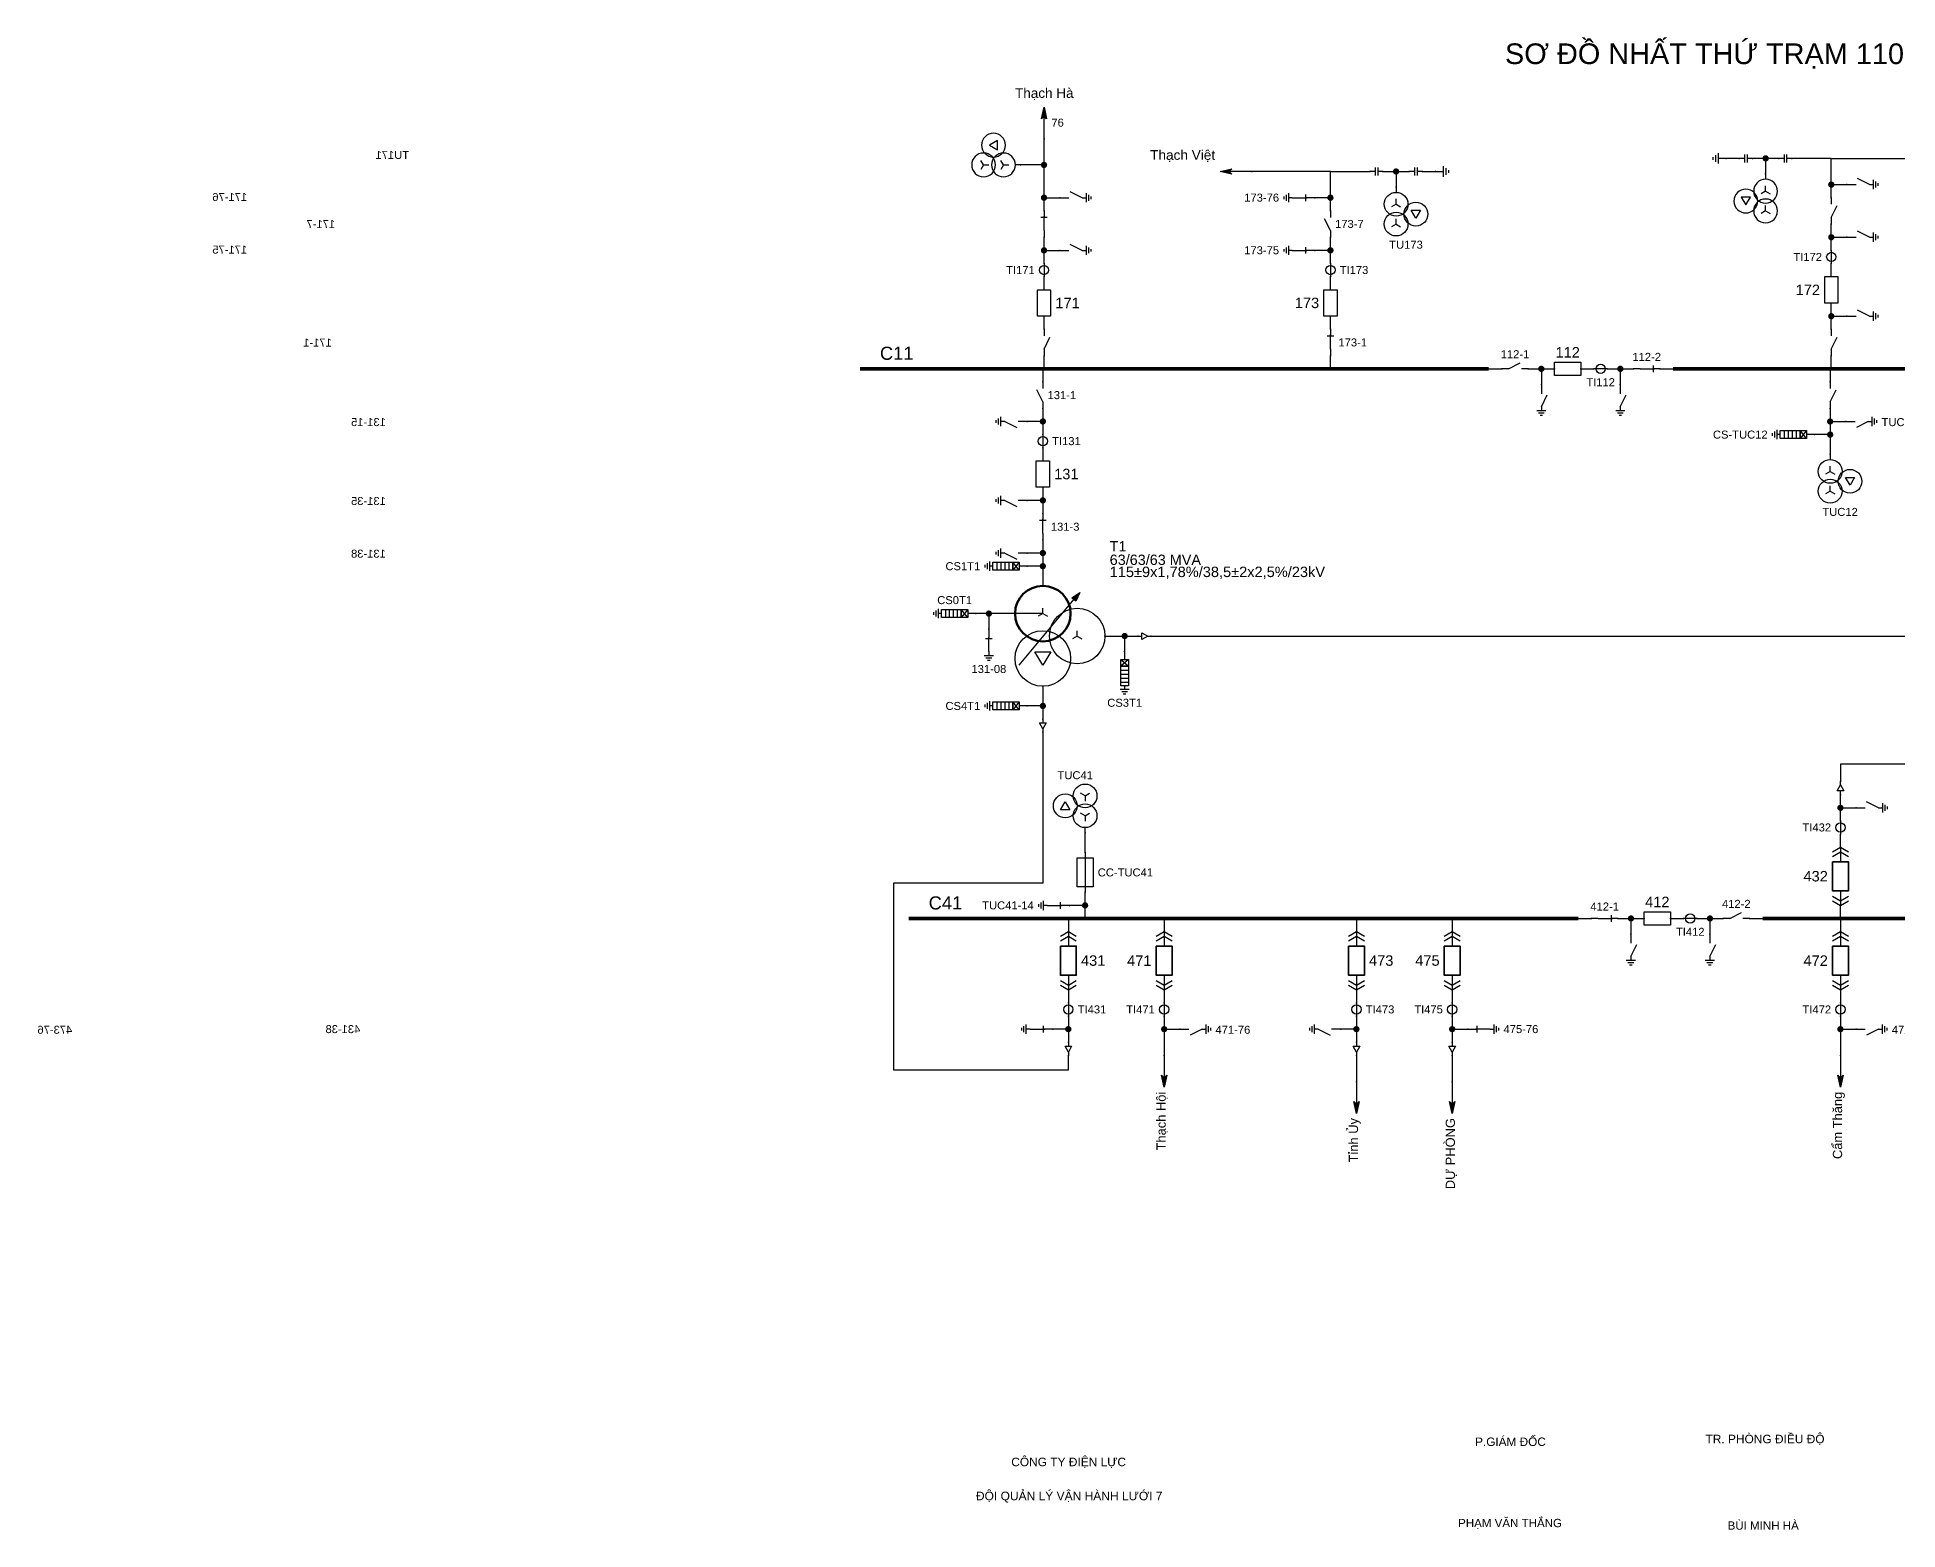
# Model space of a CAD drawing. Header units: millimetres. Extents: x -386 to 411, y 8 to 290.
# Drawn here: x -119.9 to 232, y 7.7 to 290.1 of the extents above; entities that cross this region are included whole.
import ezdxf

# ---------------------------------------------------------------- set-up
doc = ezdxf.new("R2010")
doc.units = ezdxf.units.MM
for name, color, linetype, lineweight in [('BUSBAR_110KV', 1, 'Continuous', 50), ('BUSBAR_22KV', 5, 'Continuous', 50), ('GROUND', 3, 'Continuous', 25), ('HV_110KV', 1, 'Continuous', 25), ('MV_22KV', 5, 'Continuous', 25), ('MV_35KV', 30, 'Continuous', 25)]:
    doc.layers.add(name, color=color, linetype=linetype, lineweight=lineweight)
doc.layers.add('SYM_PORTS', color=8, linetype='Continuous', plot=False)
doc.layers.add('TEXT', color=7, linetype='Continuous')
doc.styles.add('SLD_TEXT', font='arial.ttf')

# ---------------------------------------------------------------- blocks, each defined once
blk = doc.blocks.new('SYM_DISCONNECTOR_OPEN')
at = {"lineweight": 25}
for points in [[(0, -1.25), (-1.125, 1)], [(0, 2.5), (0, 1.25)], [(0, -1.25), (0, -2.5)]]:
    blk.add_lwpolyline(points, dxfattribs=at)
at = {"layer": 'SYM_PORTS'}
for p in [(0, 2.5), (0, -2.5)]:
    blk.add_point(p, dxfattribs=at)
blk.add_attdef('DEVICE_CODE', (1, -0.5), '', height=2)
blk = doc.blocks.new('SYM_CIRCUIT_BREAKER')
at = {"lineweight": 25}
blk.add_lwpolyline([(-1.25, 2.5), (1.25, 2.5), (1.25, -2.5), (-1.25, -2.5)], close=True, dxfattribs=at)
at = {"layer": 'SYM_PORTS'}
for p in [(0, 2.5), (0, -2.5)]:
    blk.add_point(p, dxfattribs=at)
blk.add_attdef('DEVICE_CODE', (2.25, -0.5), '', height=2)
at = {"flags": 1}
blk.add_attdef('RATING', (2.25, -3.5), '', height=2, dxfattribs=at)
blk = doc.blocks.new('SYM_CURRENT_TRANSFORMER')
at = {"lineweight": 25}
blk.add_lwpolyline([(0, 1.25), (0, -1.25)], dxfattribs=at)
blk.add_circle((0, 0), 0.875, dxfattribs=at)
at = {"layer": 'SYM_PORTS'}
for p in [(0, 1.25), (0, -1.25)]:
    blk.add_point(p, dxfattribs=at)
blk.add_attdef('DEVICE_CODE', (1.875, -1.75), '', height=2)
at = {"flags": 1}
blk.add_attdef('RATIO', (1.875, -4.75), '', height=2, dxfattribs=at)
blk = doc.blocks.new('SYM_EARTHING_SWITCH_OPEN')
at = {"lineweight": 25}
for points in [[(0, -1.25), (-1.125, 1)], [(0, 3), (0, 1.25)], [(-0.875, -2), (0.875, -2)], [(-0.5625, -2.4375), (0.5625, -2.4375)], [(-0.25, -2.875), (0.25, -2.875)], [(0, -1.25), (0, -2)]]:
    blk.add_lwpolyline(points, dxfattribs=at)
at = {"layer": 'SYM_PORTS'}
blk.add_point((0, 3), dxfattribs=at)
blk.add_attdef('DEVICE_CODE', (1.875, 0), '', height=2)
blk = doc.blocks.new('SYM_DISCONNECTOR_CLOSED')
at = {"lineweight": 25}
for points in [[(-0.625, 1.25), (0.625, 1.25)], [(0, 2.5), (0, 1.25)], [(0, -1.25), (0, 1.5)], [(0, -1.25), (0, -2.5)]]:
    blk.add_lwpolyline(points, dxfattribs=at)
at = {"layer": 'SYM_PORTS'}
for p in [(0, 2.5), (0, -2.5)]:
    blk.add_point(p, dxfattribs=at)
blk.add_attdef('DEVICE_CODE', (1.625, -0.5), '', height=2)
blk = doc.blocks.new('SYM_VOLTAGE_TRANSFORMER')
at = {"lineweight": 25}
for points in [[(0, 4.625), (0, 3.625)], [(0, 1.375), (-0.8625, 0.875)], [(0, 1.375), (0, 2.375)], [(0, 1.375), (0.8625, 0.875)], [(0, -2.375), (-0.8625, -2.875)], [(0, -2.375), (0, -1.375)], [(0, -2.375), (0.8625, -2.875)]]:
    blk.add_lwpolyline(points, dxfattribs=at)
blk.add_lwpolyline([(2.875, 0.25), (4.625, 0.25), (3.75, -1.25)], close=True, dxfattribs=at)
for centre in [(0, 1.375), (3.75, -0.5), (0, -2.375)]:
    blk.add_circle(centre, 2.25, dxfattribs=at)
at = {"layer": 'SYM_PORTS'}
blk.add_point((0, 4.625), dxfattribs=at)
blk.add_attdef('DEVICE_CODE', (7, 1.625), '', height=2)
at = {"flags": 1}
blk.add_attdef('RATIO', (7, -1.375), '', height=2, dxfattribs=at)
blk = doc.blocks.new('SYM_LINE_FEEDER_ARROW')
blk.add_hatch(color=7).paths.add_polyline_path([(0, -3), (-0.5, -0.75), (0, -1.25), (0.5, -0.75)])
at = {"lineweight": 25}
blk.add_lwpolyline([(0, 3), (0, -1.25)], dxfattribs=at)
blk.add_lwpolyline([(0, -3), (-0.5, -0.75), (0, -1.25), (0.5, -0.75)], close=True, dxfattribs=at)
at = {"layer": 'SYM_PORTS'}
blk.add_point((0, 3), dxfattribs=at)
blk.add_attdef('LINE_NAME', (1.5, 0), '', height=2)
blk = doc.blocks.new('SYM_EARTHING_SWITCH_CLOSED')
at = {"lineweight": 25}
for points in [[(-0.625, 1.25), (0.625, 1.25)], [(0, 3), (0, 1.25)], [(0, -1.25), (0, 1.5)], [(-0.875, -2), (0.875, -2)], [(-0.5625, -2.4375), (0.5625, -2.4375)], [(-0.25, -2.875), (0.25, -2.875)], [(0, -1.25), (0, -2)]]:
    blk.add_lwpolyline(points, dxfattribs=at)
at = {"layer": 'SYM_PORTS'}
blk.add_point((0, 3), dxfattribs=at)
blk.add_attdef('DEVICE_CODE', (1.875, 0), '', height=2)
blk = doc.blocks.new('SYM_COUPLING_CAPACITOR')
at = {"lineweight": 25}
for points in [[(-0.75, 0.25), (0.75, 0.25)], [(0, 1.25), (0, 0.25)], [(-0.75, -0.25), (0.75, -0.25)], [(0, -0.25), (0, -1.25)]]:
    blk.add_lwpolyline(points, dxfattribs=at)
at = {"layer": 'SYM_PORTS'}
for p in [(0, 1.25), (0, -1.25)]:
    blk.add_point(p, dxfattribs=at)
blk.add_attdef('DEVICE_CODE', (1.75, -1.75), '', height=2)
blk = doc.blocks.new('SYM_GROUND_SYMBOL')
at = {"lineweight": 25}
for points in [[(0, 1.25), (0, -0.25)], [(-1, -0.25), (1, -0.25)], [(-0.625, -0.75), (0.625, -0.75)], [(-0.25, -1.25), (0.25, -1.25)]]:
    blk.add_lwpolyline(points, dxfattribs=at)
at = {"layer": 'SYM_PORTS'}
blk.add_point((0, 1.25), dxfattribs=at)
blk = doc.blocks.new('SYM_SURGE_ARRESTER')
at = {"lineweight": 25}
for points in [[(0, 4), (0, 2.5)], [(-0.75, 2.5), (0.75, 1.25)], [(0.75, 2.5), (-0.75, 1.25)], [(-0.75, 0.5), (0.75, 0.5)], [(-0.875, -3.125), (0.875, -3.125)], [(-0.75, -0.25), (0.75, -0.25)], [(-0.75, -1), (0.75, -1)], [(-0.75, -1.75), (0.75, -1.75)], [(0, -2.5), (0, -3.125)], [(-0.5625, -3.5625), (0.5625, -3.5625)], [(-0.25, -4), (0.25, -4)]]:
    blk.add_lwpolyline(points, dxfattribs=at)
for points in [[(-0.75, 2.5), (0.75, 2.5), (0.75, 1.25), (-0.75, 1.25)], [(-0.75, 1.25), (0.75, 1.25), (0.75, -2.5), (-0.75, -2.5)]]:
    blk.add_lwpolyline(points, close=True, dxfattribs=at)
at = {"layer": 'SYM_PORTS'}
blk.add_point((0, 4), dxfattribs=at)
blk.add_attdef('DEVICE_CODE', (1.875, 1), '', height=2)
blk = doc.blocks.new('SYM_TRANSFORMER_3W')
blk.add_hatch(color=7).paths.add_polyline_path([(3.75, 8.25), (3.0125, 6.575), (2.2375, 7.225)])
at = {"lineweight": 25}
for points in [[(-7.75, -5.5), (3.0125, 7.35)], [(-3.25, 4.25), (-8.5, 4.25)], [(-3.25, 4.25), (-4.1125, 3.75)], [(-3.25, 4.25), (-3.25, 5.25)], [(-3.25, 4.25), (-2.3875, 3.75)], [(3.25, 0), (2.3875, -0.5)], [(3.25, 0), (3.25, 1)], [(3.25, 0), (4.1125, -0.5)]]:
    blk.add_lwpolyline(points, dxfattribs=at)
for points in [[(3.75, 8.25), (3.0125, 6.575), (2.2375, 7.225)], [(-4.75, -3), (-1.75, -3), (-3.25, -5.5)]]:
    blk.add_lwpolyline(points, close=True, dxfattribs=at)
at = {"lineweight": 50}
blk.add_circle((-3.25, 4.25), 5.25, dxfattribs=at)
at = {"lineweight": 25}
for centre in [(3.25, 0), (-3.25, -4.25)]:
    blk.add_circle(centre, 5.25, dxfattribs=at)
at = {"layer": 'SYM_PORTS'}
for p in [(-3.25, 9.5), (-8.5, 4.25), (8.5, 0), (-3.25, -9.5)]:
    blk.add_point(p, dxfattribs=at)
blk.add_attdef('DEVICE_CODE', (9.5, 6.5), '', height=2)
at = {"flags": 1}
for tag, p in [('POWER', (9.5, 3.5)), ('VOLTAGE_RATIO', (9.5, 0.5))]:
    blk.add_attdef(tag, p, '', height=2, dxfattribs=at)
blk = doc.blocks.new('SYM_CABLE_TERMINATION')
at = {"lineweight": 25}
blk.add_lwpolyline([(-0.625, 0.5), (0.625, 0.5), (0, -0.625)], close=True, dxfattribs=at)
for points in [[(0, 1.25), (0, 0.5)], [(0, -0.625), (0, -1.25)]]:
    blk.add_lwpolyline(points, dxfattribs=at)
at = {"layer": 'SYM_PORTS'}
for p in [(0, 1.25), (0, -1.25)]:
    blk.add_point(p, dxfattribs=at)
blk = doc.blocks.new('SYM_DRAWOUT_BREAKER')
at = {"lineweight": 25}
for points in [[(-1.5, 4.625), (0, 5.5), (1.5, 4.625)], [(-1.5, 3.75), (0, 4.625), (1.5, 3.75)], [(0, 5.5), (0, 2.75)], [(0, -2.75), (0, -5.5)], [(-1.5, -3.75), (0, -4.625), (1.5, -3.75)], [(-1.5, -4.625), (0, -5.5), (1.5, -4.625)]]:
    blk.add_lwpolyline(points, dxfattribs=at)
at = {"lineweight": 35}
blk.add_lwpolyline([(-1.5, 2.75), (1.5, 2.75), (1.5, -2.75), (-1.5, -2.75)], close=True, dxfattribs=at)
at = {"layer": 'SYM_PORTS'}
for p in [(0, 5.5), (0, -5.5)]:
    blk.add_point(p, dxfattribs=at)
blk.add_attdef('DEVICE_CODE', (2.5, 2.5), '', height=2)
at = {"flags": 1}
blk.add_attdef('RATING', (2.5, -0.5), '', height=2, dxfattribs=at)
blk = doc.blocks.new('SYM_FUSE_DISCONNECTOR')
at = {"lineweight": 25}
blk.add_lwpolyline([(0, 3.75), (0, -3.75)], dxfattribs=at)
blk.add_lwpolyline([(-1.5, 2.75), (1.5, 2.75), (1.5, -2.75), (-1.5, -2.75)], close=True, dxfattribs=at)
at = {"layer": 'SYM_PORTS'}
for p in [(0, 3.75), (0, -3.75)]:
    blk.add_point(p, dxfattribs=at)
blk.add_attdef('DEVICE_CODE', (2.5, 0.75), '', height=2)
at = {"flags": 1}
blk.add_attdef('RATING', (2.5, -2.25), '', height=2, dxfattribs=at)

msp = doc.modelspace()

# ---------------------------------------------------------------- hatches: boundary and pattern name
at = {"layer": 'HV_110KV'}
h = msp.add_hatch(color=7, dxfattribs=at)
edge = h.paths.add_edge_path()
edge.add_arc((206.98, 267.19), 0.6, 0, 360)
h = msp.add_hatch(color=7, dxfattribs=at)
edge = h.paths.add_edge_path()
edge.add_arc((70.5, 265.95), 0.6, 0, 360)
h = msp.add_hatch(color=7, dxfattribs=at)
edge = h.paths.add_edge_path()
edge.add_arc((137.09, 264.71), 0.6, 0, 360)
h = msp.add_hatch(color=7, dxfattribs=at)
edge = h.paths.add_edge_path()
edge.add_arc((219.4, 262.23), 0.6, 0, 360)
h = msp.add_hatch(color=7, dxfattribs=at)
edge = h.paths.add_edge_path()
edge.add_arc((70.5, 259.75), 0.6, 0, 360)
h = msp.add_hatch(color=7, dxfattribs=at)
edge = h.paths.add_edge_path()
edge.add_arc((124.67, 259.75), 0.6, 0, 360)
h = msp.add_hatch(color=7, dxfattribs=at)
edge = h.paths.add_edge_path()
edge.add_arc((70.5, 249.79), 0.6, 0, 360)
h = msp.add_hatch(color=7, dxfattribs=at)
edge = h.paths.add_edge_path()
edge.add_arc((124.67, 249.79), 0.6, 0, 360)
h = msp.add_hatch(color=7, dxfattribs=at)
edge = h.paths.add_edge_path()
edge.add_arc((219.4, 252.27), 0.6, 0, 360)
h = msp.add_hatch(color=7, dxfattribs=at)
edge = h.paths.add_edge_path()
edge.add_arc((219.4, 237.33), 0.6, 0, 360)
h = msp.add_hatch(color=7, dxfattribs=at)
edge = h.paths.add_edge_path()
edge.add_arc((164.56, 227.37), 0.6, 0, 360)
h = msp.add_hatch(color=7, dxfattribs=at)
edge = h.paths.add_edge_path()
edge.add_arc((179.5, 227.37), 0.6, 0, 360)
h = msp.add_hatch(color=7, dxfattribs=at)
edge = h.paths.add_edge_path()
edge.add_arc((70.28, 217.41), 0.6, 0, 360)
h = msp.add_hatch(color=7, dxfattribs=at)
edge = h.paths.add_edge_path()
edge.add_arc((219.19, 217.41), 0.6, 0, 360)
h = msp.add_hatch(color=7, dxfattribs=at)
edge = h.paths.add_edge_path()
edge.add_arc((219.19, 214.93), 0.6, 0, 360)
h = msp.add_hatch(color=7, dxfattribs=at)
edge = h.paths.add_edge_path()
edge.add_arc((70.28, 202.47), 0.6, 0, 360)
h = msp.add_hatch(color=7, dxfattribs=at)
edge = h.paths.add_edge_path()
edge.add_arc((70.28, 192.51), 0.6, 0, 360)
h = msp.add_hatch(color=7, dxfattribs=at)
edge = h.paths.add_edge_path()
edge.add_arc((70.28, 190.03), 0.6, 0, 360)
h = msp.add_hatch(color=7, dxfattribs=at)
edge = h.paths.add_edge_path()
edge.add_arc((60.07, 181.06), 0.6, 0, 360)
at = {"layer": 'MV_22KV'}
h = msp.add_hatch(color=7, dxfattribs=at)
edge = h.paths.add_edge_path()
edge.add_arc((70.28, 163.59), 0.6, 0, 360)
h = msp.add_hatch(color=7, dxfattribs=at)
edge = h.paths.add_edge_path()
edge.add_arc((221.13, 144.31), 0.6, 0, 360)
h = msp.add_hatch(color=7, dxfattribs=at)
edge = h.paths.add_edge_path()
edge.add_arc((78.27, 125.85), 0.6, 0, 360)
h = msp.add_hatch(color=7, dxfattribs=at)
edge = h.paths.add_edge_path()
edge.add_arc((181.51, 123.37), 0.6, 0, 360)
h = msp.add_hatch(color=7, dxfattribs=at)
edge = h.paths.add_edge_path()
edge.add_arc((196.45, 123.37), 0.6, 0, 360)
h = msp.add_hatch(color=7, dxfattribs=at)
edge = h.paths.add_edge_path()
edge.add_arc((75.1, 102.43), 0.6, 0, 360)
h = msp.add_hatch(color=7, dxfattribs=at)
edge = h.paths.add_edge_path()
edge.add_arc((93.22, 102.43), 0.6, 0, 360)
h = msp.add_hatch(color=7, dxfattribs=at)
edge = h.paths.add_edge_path()
edge.add_arc((129.59, 102.43), 0.6, 0, 360)
h = msp.add_hatch(color=7, dxfattribs=at)
edge = h.paths.add_edge_path()
edge.add_arc((147.7, 102.43), 0.6, 0, 360)
h = msp.add_hatch(color=7, dxfattribs=at)
edge = h.paths.add_edge_path()
edge.add_arc((221.13, 102.43), 0.6, 0, 360)
at = {"layer": 'MV_35KV'}
h = msp.add_hatch(color=7, dxfattribs=at)
edge = h.paths.add_edge_path()
edge.add_arc((85.75, 176.81), 0.6, 0, 360)

# ---------------------------------------------------------------- linework, layer by layer
at = {"layer": 'BUSBAR_110KV', "const_width": 0.735}
for points in [[(35.69, 227.37), (154.6, 227.37)], [(189.46, 227.37), (303.97, 227.37)]]:
    msp.add_lwpolyline(points, dxfattribs=at)
at = {"layer": 'BUSBAR_22KV', "const_width": 0.735}
for points in [[(44.9, 123.37), (171.55, 123.37)], [(206.41, 123.37), (309.59, 123.37)]]:
    msp.add_lwpolyline(points, dxfattribs=at)
at = {"layer": 'GROUND'}
for points in [[(142.07, 264.71), (144.55, 264.71)], [(202, 267.19), (199.52, 267.19)]]:
    msp.add_lwpolyline(points, dxfattribs=at)
at = {"layer": 'HV_110KV'}
for points in [[(70.5, 265.95), (70.5, 270.91)], [(70.5, 265.95), (66.07, 265.95)], [(70.5, 259.75), (70.5, 265.95)], [(124.67, 264.71), (109.79, 264.71)], [(124.67, 259.75), (124.67, 264.71)], [(124.67, 264.71), (132.11, 264.71)], [(134.61, 264.71), (137.09, 264.71)], [(137.09, 264.71), (137.09, 261.76)], [(137.09, 264.71), (139.57, 264.71)], [(206.98, 267.19), (204.5, 267.19)], [(209.46, 267.19), (206.98, 267.19)], [(206.98, 267.19), (206.98, 264.24)], [(219.4, 267.19), (211.96, 267.19)], [(219.4, 262.23), (219.4, 267.19)], [(219.4, 267.19), (234.28, 267.19)], [(219.4, 259.75), (219.4, 262.23)], [(219.4, 262.23), (222.35, 262.23)], [(70.5, 257.27), (70.5, 259.75)], [(70.5, 259.75), (73.46, 259.75)], [(124.67, 259.75), (121.71, 259.75)], [(124.67, 257.27), (124.67, 259.75)], [(219.4, 252.27), (219.4, 254.75)], [(70.5, 249.79), (70.5, 252.27)], [(124.67, 249.79), (124.67, 252.27)], [(219.4, 249.79), (219.4, 252.27)], [(219.4, 252.27), (222.35, 252.27)], [(70.5, 247.31), (70.5, 249.79)], [(70.5, 249.79), (73.46, 249.79)], [(124.67, 249.79), (121.71, 249.79)], [(124.67, 247.31), (124.67, 249.79)], [(219.4, 244.81), (219.4, 247.29)], [(70.5, 242.33), (70.5, 244.81)], [(124.67, 242.33), (124.67, 244.81)], [(219.4, 237.33), (219.4, 239.81)], [(70.5, 234.85), (70.5, 237.33)], [(124.67, 234.85), (124.67, 237.33)], [(219.4, 234.85), (219.4, 237.33)], [(219.4, 237.33), (222.35, 237.33)], [(70.5, 227.37), (70.5, 229.85)], [(124.67, 227.37), (124.67, 229.85)], [(219.4, 227.37), (219.4, 229.85)], [(70.28, 227.37), (70.28, 224.89)], [(154.6, 227.37), (157.08, 227.37)], [(162.08, 227.37), (164.56, 227.37)], [(164.56, 227.37), (164.56, 224.42)], [(164.56, 227.37), (167.04, 227.37)], [(172.04, 227.37), (174.52, 227.37)], [(177.02, 227.37), (179.5, 227.37)], [(179.5, 227.37), (179.5, 224.42)], [(179.5, 227.37), (181.98, 227.37)], [(186.98, 227.37), (189.46, 227.37)], [(219.19, 227.37), (219.19, 224.89)], [(70.28, 219.89), (70.28, 217.41)], [(219.19, 219.89), (219.19, 217.41)], [(70.28, 217.41), (67.33, 217.41)], [(70.28, 217.41), (70.28, 214.93)], [(219.19, 214.93), (216.24, 214.93)], [(219.19, 217.41), (222.15, 217.41)], [(219.19, 217.41), (219.19, 214.93)], [(219.19, 214.93), (219.19, 211.21)], [(70.28, 212.43), (70.28, 209.95)], [(70.28, 204.95), (70.28, 202.47)], [(70.28, 202.47), (67.33, 202.47)], [(70.28, 202.47), (70.28, 199.99)], [(70.28, 194.99), (70.28, 192.51)], [(70.28, 192.51), (67.33, 192.51)], [(70.28, 190.03), (67.33, 190.03)], [(70.28, 192.51), (70.28, 190.03)], [(70.28, 190.03), (70.28, 186.31)], [(60.07, 181.06), (57.59, 181.06)], [(65.03, 181.06), (60.07, 181.06)], [(60.07, 181.06), (60.07, 178.11)]]:
    msp.add_lwpolyline(points, dxfattribs=at)
at = {"layer": 'MV_22KV'}
for points in [[(269.99, 178.42), (269.99, 175.72), (269.99, 152.56), (221.13, 152.56), (221.13, 151.99), (221.13, 149.29)], [(70.28, 167.31), (70.28, 163.59)], [(70.28, 163.59), (67.33, 163.59)], [(70.28, 163.59), (70.28, 161.11)], [(70.28, 158.61), (70.28, 155.91), (70.28, 130.06), (42, 130.06), (42, 94.75), (75.1, 94.75), (75.1, 97.45)], [(221.13, 144.31), (221.13, 146.79)], [(221.13, 141.83), (221.13, 144.31)], [(221.13, 144.31), (224.08, 144.31)], [(78.27, 135.83), (78.27, 139.55)], [(221.13, 136.85), (221.13, 139.33)], [(78.27, 125.85), (78.27, 128.33)], [(75.1, 123.37), (75.1, 120.89)], [(78.27, 125.85), (75.32, 125.85)], [(78.27, 123.37), (78.27, 125.85)], [(93.22, 123.37), (93.22, 120.89)], [(129.59, 123.37), (129.59, 120.89)], [(147.7, 123.37), (147.7, 120.89)], [(171.55, 123.37), (174.03, 123.37)], [(179.03, 123.37), (181.51, 123.37)], [(181.51, 123.37), (181.51, 120.42)], [(181.51, 123.37), (183.99, 123.37)], [(188.99, 123.37), (191.47, 123.37)], [(193.97, 123.37), (196.45, 123.37)], [(196.45, 123.37), (196.45, 120.42)], [(196.45, 123.37), (198.93, 123.37)], [(203.93, 123.37), (206.41, 123.37)], [(221.13, 123.37), (221.13, 125.85)], [(221.13, 123.37), (221.13, 120.89)], [(75.1, 109.89), (75.1, 107.41)], [(93.22, 109.89), (93.22, 107.41)], [(129.59, 109.89), (129.59, 107.41)], [(147.7, 109.89), (147.7, 107.41)], [(221.13, 109.89), (221.13, 107.41)], [(75.1, 102.43), (72.15, 102.43)], [(75.1, 104.91), (75.1, 102.43)], [(75.1, 102.43), (75.1, 99.95)], [(93.22, 104.91), (93.22, 102.43)], [(93.22, 102.43), (96.17, 102.43)], [(93.22, 102.43), (93.22, 97.47)], [(129.59, 102.43), (126.63, 102.43)], [(129.59, 104.91), (129.59, 102.43)], [(129.59, 102.43), (129.59, 99.95)], [(147.7, 104.91), (147.7, 102.43)], [(147.7, 102.43), (150.65, 102.43)], [(147.7, 102.43), (147.7, 99.95)], [(221.13, 104.91), (221.13, 102.43)], [(221.13, 102.43), (224.08, 102.43)], [(221.13, 102.43), (221.13, 97.47)], [(129.59, 97.45), (129.59, 92.49)], [(147.7, 97.45), (147.7, 92.49)]]:
    msp.add_lwpolyline(points, dxfattribs=at)
at = {"layer": 'MV_35KV'}
msp.add_lwpolyline([(90.73, 176.81), (93.43, 176.81), (349.5, 176.81), (349.5, 179.56), (351.35, 179.56, -1), (353.35, 179.56), (354, 179.56), (354, 185.56), (402, 185.56), (402, 265.41), (389.93, 265.41), (387.23, 265.41)], format="xyb", dxfattribs=at)
for points in [[(82.03, 176.81), (85.75, 176.81)], [(85.75, 176.81), (85.75, 173.86)], [(85.75, 176.81), (88.23, 176.81)]]:
    msp.add_lwpolyline(points, dxfattribs=at)

# ---------------------------------------------------------------- block references
at = {"layer": 'GROUND'}
for name, p, rotation in [('SYM_GROUND_SYMBOL', (198.27, 267.19), 270), ('SYM_COUPLING_CAPACITOR', (140.82, 264.71), 270), ('SYM_GROUND_SYMBOL', (145.8, 264.71), 90)]:
    msp.add_blockref(name, p, dxfattribs=dict(at, rotation=rotation))
at = {"layer": 'HV_110KV'}
for name, p, rotation in [('SYM_LINE_FEEDER_ARROW', (70.5, 273.91), 180), ('SYM_COUPLING_CAPACITOR', (203.25, 267.19), 270), ('SYM_COUPLING_CAPACITOR', (210.71, 267.19), 270), ('SYM_LINE_FEEDER_ARROW', (106.79, 264.71), 270), ('SYM_COUPLING_CAPACITOR', (133.36, 264.71), 270)]:
    msp.add_blockref(name, p, dxfattribs=dict(at, rotation=rotation))
ref = msp.add_blockref('SYM_VOLTAGE_TRANSFORMER', (61.45, 265.95), dxfattribs=dict(at, xscale=-1, rotation=270))
ref.add_attrib('DEVICE_CODE', 'TU171', (49.59, 267.08), dxfattribs={"layer": 'TEXT', "extrusion": (0, 0, -1), "height": 1.514, "style": 'SLD_TEXT'})
ref = msp.add_blockref('SYM_VOLTAGE_TRANSFORMER', (206.98, 259.62), dxfattribs=dict(at, xscale=-1))
ref.add_attrib('DEVICE_CODE', 'TU172', (201.93, 252.58), dxfattribs={"layer": 'TEXT', "extrusion": (0, 0, -1), "height": 1.514, "style": 'SLD_TEXT'})
ref = msp.add_blockref('SYM_EARTHING_SWITCH_OPEN', (225.35, 262.23), dxfattribs=dict(at, xscale=-1, rotation=90))
ref.add_attrib('DEVICE_CODE', '172-76', (229.11, 261.61), dxfattribs={"layer": 'TEXT', "extrusion": (0, 0, -1), "height": 1.514, "style": 'SLD_TEXT'})
ref = msp.add_blockref('SYM_EARTHING_SWITCH_OPEN', (76.46, 259.75), dxfattribs=dict(at, xscale=-1, rotation=90))
ref.add_attrib('DEVICE_CODE', '171-76', (80.22, 259.13), dxfattribs={"layer": 'TEXT', "extrusion": (0, 0, -1), "height": 1.514, "style": 'SLD_TEXT'})
ref = msp.add_blockref('SYM_EARTHING_SWITCH_CLOSED', (118.71, 259.75), dxfattribs=dict(at, rotation=270))
ref.add_attrib('DEVICE_CODE', '173-76', (108.37, 259.01), dxfattribs={"layer": 'TEXT', "height": 1.514, "style": 'SLD_TEXT'})
ref = msp.add_blockref('SYM_VOLTAGE_TRANSFORMER', (137.09, 257.14), dxfattribs=at)
ref.add_attrib('DEVICE_CODE', 'TU173', (135.79, 250.1), dxfattribs={"layer": 'TEXT', "height": 1.514, "style": 'SLD_TEXT'})
ref = msp.add_blockref('SYM_DISCONNECTOR_OPEN', (219.4, 257.25), dxfattribs=dict(at, xscale=-1))
ref.add_attrib('DEVICE_CODE', '172-7', (213.11, 256.49), dxfattribs={"layer": 'TEXT', "extrusion": (0, 0, -1), "height": 1.514, "style": 'SLD_TEXT'})
ref = msp.add_blockref('SYM_DISCONNECTOR_CLOSED', (70.5, 254.77), dxfattribs=dict(at, xscale=-1))
ref.add_attrib('DEVICE_CODE', '171-7', (63.58, 254.01), dxfattribs={"layer": 'TEXT', "extrusion": (0, 0, -1), "height": 1.514, "style": 'SLD_TEXT'})
ref = msp.add_blockref('SYM_DISCONNECTOR_OPEN', (124.67, 254.77), dxfattribs=at)
ref.add_attrib('DEVICE_CODE', '173-7', (125.55, 254.03), dxfattribs={"layer": 'TEXT', "height": 1.514, "style": 'SLD_TEXT'})
ref = msp.add_blockref('SYM_EARTHING_SWITCH_OPEN', (225.35, 252.27), dxfattribs=dict(at, xscale=-1, rotation=90))
ref.add_attrib('DEVICE_CODE', '172-75', (229.11, 251.65), dxfattribs={"layer": 'TEXT', "extrusion": (0, 0, -1), "height": 1.514, "style": 'SLD_TEXT'})
ref = msp.add_blockref('SYM_EARTHING_SWITCH_OPEN', (76.46, 249.79), dxfattribs=dict(at, xscale=-1, rotation=90))
ref.add_attrib('DEVICE_CODE', '171-75', (80.22, 249.17), dxfattribs={"layer": 'TEXT', "extrusion": (0, 0, -1), "height": 1.514, "style": 'SLD_TEXT'})
ref = msp.add_blockref('SYM_EARTHING_SWITCH_CLOSED', (118.71, 249.79), dxfattribs=dict(at, rotation=270))
ref.add_attrib('DEVICE_CODE', '173-75', (108.37, 249.05), dxfattribs={"layer": 'TEXT', "height": 1.514, "style": 'SLD_TEXT'})
ref = msp.add_blockref('SYM_CURRENT_TRANSFORMER', (70.5, 246.06), dxfattribs=at)
ref.add_attrib('DEVICE_CODE', 'TI171', (63.33, 245.3), dxfattribs={"layer": 'TEXT', "height": 1.514, "style": 'SLD_TEXT'})
ref = msp.add_blockref('SYM_CURRENT_TRANSFORMER', (124.67, 246.06), dxfattribs=at)
ref.add_attrib('DEVICE_CODE', 'TI173', (126.43, 245.32), dxfattribs={"layer": 'TEXT', "height": 1.514, "style": 'SLD_TEXT'})
ref = msp.add_blockref('SYM_CURRENT_TRANSFORMER', (219.4, 248.54), dxfattribs=at)
ref.add_attrib('DEVICE_CODE', 'TI172', (212.23, 247.78), dxfattribs={"layer": 'TEXT', "height": 1.514, "style": 'SLD_TEXT'})
ref = msp.add_blockref('SYM_CIRCUIT_BREAKER', (219.4, 242.31), dxfattribs=at)
ref.add_attrib('DEVICE_CODE', '172', (212.66, 241.32), dxfattribs={"layer": 'TEXT', "height": 1.978, "style": 'SLD_TEXT'})
ref = msp.add_blockref('SYM_CIRCUIT_BREAKER', (70.5, 239.83), dxfattribs=at)
ref.add_attrib('DEVICE_CODE', '171', (72.64, 238.84), dxfattribs={"layer": 'TEXT', "height": 1.978, "style": 'SLD_TEXT'})
ref = msp.add_blockref('SYM_CIRCUIT_BREAKER', (124.67, 239.83), dxfattribs=at)
ref.add_attrib('DEVICE_CODE', '173', (117.93, 238.86), dxfattribs={"layer": 'TEXT', "height": 1.979, "style": 'SLD_TEXT'})
ref = msp.add_blockref('SYM_EARTHING_SWITCH_OPEN', (225.35, 237.33), dxfattribs=dict(at, xscale=-1, rotation=90))
ref.add_attrib('DEVICE_CODE', '172-25', (229.11, 236.71), dxfattribs={"layer": 'TEXT', "extrusion": (0, 0, -1), "height": 1.514, "style": 'SLD_TEXT'})
ref = msp.add_blockref('SYM_DISCONNECTOR_OPEN', (219.4, 232.35), dxfattribs=dict(at, xscale=-1))
ref.add_attrib('DEVICE_CODE', '172-2', (213.11, 231.59), dxfattribs={"layer": 'TEXT', "extrusion": (0, 0, -1), "height": 1.514, "style": 'SLD_TEXT'})
ref = msp.add_blockref('SYM_DISCONNECTOR_OPEN', (70.5, 232.35), dxfattribs=dict(at, xscale=-1))
ref.add_attrib('DEVICE_CODE', '171-1', (64.21, 231.59), dxfattribs={"layer": 'TEXT', "extrusion": (0, 0, -1), "height": 1.514, "style": 'SLD_TEXT'})
ref = msp.add_blockref('SYM_DISCONNECTOR_CLOSED', (124.67, 232.35), dxfattribs=at)
ref.add_attrib('DEVICE_CODE', '173-1', (126.18, 231.61), dxfattribs={"layer": 'TEXT', "height": 1.514, "style": 'SLD_TEXT'})
ref = msp.add_blockref('SYM_DISCONNECTOR_OPEN', (159.58, 227.37), dxfattribs=dict(at, rotation=270))
ref.add_attrib('DEVICE_CODE', '112-1', (156.88, 229.38), dxfattribs={"layer": 'TEXT', "height": 1.514, "style": 'SLD_TEXT'})
ref = msp.add_blockref('SYM_CIRCUIT_BREAKER', (169.54, 227.37), dxfattribs=dict(at, rotation=270))
ref.add_attrib('DEVICE_CODE', '112', (167.24, 229.51), dxfattribs={"layer": 'TEXT', "height": 1.978, "style": 'SLD_TEXT'})
ref = msp.add_blockref('SYM_DISCONNECTOR_CLOSED', (184.48, 227.37), dxfattribs=dict(at, rotation=270))
ref.add_attrib('DEVICE_CODE', '112-2', (181.78, 228.88), dxfattribs={"layer": 'TEXT', "height": 1.514, "style": 'SLD_TEXT'})
ref = msp.add_blockref('SYM_CURRENT_TRANSFORMER', (175.77, 227.37), dxfattribs=dict(at, rotation=270))
ref.add_attrib('DEVICE_CODE', 'TI112', (173.07, 224.09), dxfattribs={"layer": 'TEXT', "height": 1.514, "style": 'SLD_TEXT'})
ref = msp.add_blockref('SYM_DISCONNECTOR_OPEN', (219.19, 222.39), dxfattribs=dict(at, xscale=-1))
ref.add_attrib('DEVICE_CODE', 'TUC12-2', (209.73, 221.64), dxfattribs={"layer": 'TEXT', "extrusion": (0, 0, -1), "height": 1.514, "style": 'SLD_TEXT'})
ref = msp.add_blockref('SYM_EARTHING_SWITCH_OPEN', (179.5, 221.42), dxfattribs=dict(at, xscale=-1))
ref.add_attrib('DEVICE_CODE', '112-25', (176.34, 216.14), dxfattribs={"layer": 'TEXT', "extrusion": (0, 0, -1), "height": 1.514, "style": 'SLD_TEXT'})
ref = msp.add_blockref('SYM_EARTHING_SWITCH_OPEN', (164.56, 221.42), dxfattribs=dict(at, xscale=-1))
ref.add_attrib('DEVICE_CODE', '112-15', (161.4, 216.14), dxfattribs={"layer": 'TEXT', "extrusion": (0, 0, -1), "height": 1.514, "style": 'SLD_TEXT'})
ref = msp.add_blockref('SYM_DISCONNECTOR_OPEN', (70.28, 222.39), dxfattribs=at)
ref.add_attrib('DEVICE_CODE', '131-1', (71.17, 221.64), dxfattribs={"layer": 'TEXT', "height": 1.514, "style": 'SLD_TEXT'})
ref = msp.add_blockref('SYM_EARTHING_SWITCH_OPEN', (64.33, 217.41), dxfattribs=dict(at, xscale=-1, rotation=270))
ref.add_attrib('DEVICE_CODE', '131-15', (53.98, 216.54), dxfattribs={"layer": 'TEXT', "extrusion": (0, 0, -1), "height": 1.514, "style": 'SLD_TEXT'})
ref = msp.add_blockref('SYM_EARTHING_SWITCH_OPEN', (225.15, 217.41), dxfattribs=dict(at, rotation=90))
ref.add_attrib('DEVICE_CODE', 'TUC12-24', (228.91, 216.53), dxfattribs={"layer": 'TEXT', "height": 1.514, "style": 'SLD_TEXT'})
ref = msp.add_blockref('SYM_CURRENT_TRANSFORMER', (70.28, 213.68), dxfattribs=at)
ref.add_attrib('DEVICE_CODE', 'TI131', (72.04, 212.93), dxfattribs={"layer": 'TEXT', "height": 1.514, "style": 'SLD_TEXT'})
ref = msp.add_blockref('SYM_SURGE_ARRESTER', (212.24, 214.93), dxfattribs=dict(at, rotation=270))
ref.add_attrib('DEVICE_CODE', 'CS-TUC12', (197.02, 214.17), dxfattribs={"layer": 'TEXT', "height": 1.514, "style": 'SLD_TEXT'})
ref = msp.add_blockref('SYM_VOLTAGE_TRANSFORMER', (219.19, 206.59), dxfattribs=at)
ref.add_attrib('DEVICE_CODE', 'TUC12', (217.72, 199.54), dxfattribs={"layer": 'TEXT', "height": 1.514, "style": 'SLD_TEXT'})
ref = msp.add_blockref('SYM_CIRCUIT_BREAKER', (70.28, 207.45), dxfattribs=at)
ref.add_attrib('DEVICE_CODE', '131', (72.42, 206.48), dxfattribs={"layer": 'TEXT', "height": 1.979, "style": 'SLD_TEXT'})
ref = msp.add_blockref('SYM_EARTHING_SWITCH_OPEN', (64.33, 202.47), dxfattribs=dict(at, xscale=-1, rotation=270))
ref.add_attrib('DEVICE_CODE', '131-35', (53.98, 201.6), dxfattribs={"layer": 'TEXT', "extrusion": (0, 0, -1), "height": 1.514, "style": 'SLD_TEXT'})
ref = msp.add_blockref('SYM_DISCONNECTOR_CLOSED', (70.28, 197.49), dxfattribs=at)
ref.add_attrib('DEVICE_CODE', '131-3', (71.79, 196.74), dxfattribs={"layer": 'TEXT', "height": 1.514, "style": 'SLD_TEXT'})
ref = msp.add_blockref('SYM_TRANSFORMER_3W', (73.53, 176.81), dxfattribs=at)
ref.add_attrib('DEVICE_CODE', 'T1', (82.92, 192.82), dxfattribs={"layer": 'TEXT', "height": 1.943, "style": 'SLD_TEXT'})
ref = msp.add_blockref('SYM_EARTHING_SWITCH_OPEN', (64.33, 192.51), dxfattribs=dict(at, xscale=-1, rotation=270))
ref.add_attrib('DEVICE_CODE', '131-38', (53.98, 191.64), dxfattribs={"layer": 'TEXT', "extrusion": (0, 0, -1), "height": 1.514, "style": 'SLD_TEXT'})
ref = msp.add_blockref('SYM_SURGE_ARRESTER', (63.33, 190.03), dxfattribs=dict(at, rotation=270))
ref.add_attrib('DEVICE_CODE', 'CS1T1', (51.86, 189.27), dxfattribs={"layer": 'TEXT', "height": 1.514, "style": 'SLD_TEXT'})
ref = msp.add_blockref('SYM_SURGE_ARRESTER', (53.59, 181.06), dxfattribs=dict(at, rotation=270))
ref.add_attrib('DEVICE_CODE', 'CS0T1', (50.3, 182.85), dxfattribs={"layer": 'TEXT', "height": 1.514, "style": 'SLD_TEXT'})
ref = msp.add_blockref('SYM_EARTHING_SWITCH_CLOSED', (60.07, 175.11), dxfattribs=at)
ref.add_attrib('DEVICE_CODE', '131-08', (56.78, 169.82), dxfattribs={"layer": 'TEXT', "height": 1.514, "style": 'SLD_TEXT'})
at = {"layer": 'MV_22KV'}
ref = msp.add_blockref('SYM_SURGE_ARRESTER', (63.33, 163.59), dxfattribs=dict(at, rotation=270))
ref.add_attrib('DEVICE_CODE', 'CS4T1', (51.86, 162.83), dxfattribs={"layer": 'TEXT', "height": 1.514, "style": 'SLD_TEXT'})
for name, p in [('SYM_CABLE_TERMINATION', (70.28, 159.86)), ('SYM_CABLE_TERMINATION', (75.1, 98.7)), ('SYM_CABLE_TERMINATION', (129.59, 98.7)), ('SYM_CABLE_TERMINATION', (147.7, 98.7)), ('SYM_LINE_FEEDER_ARROW', (93.22, 94.47)), ('SYM_LINE_FEEDER_ARROW', (221.13, 94.47)), ('SYM_LINE_FEEDER_ARROW', (129.59, 89.49)), ('SYM_LINE_FEEDER_ARROW', (147.7, 89.49))]:
    msp.add_blockref(name, p, dxfattribs=at)
ref = msp.add_blockref('SYM_VOLTAGE_TRANSFORMER', (254.04, 144.18), dxfattribs=dict(at, xscale=-1, rotation=180))
ref.add_attrib('DEVICE_CODE', 'TUC42', (252.57, 149.72), dxfattribs={"layer": 'TEXT', "extrusion": (0, 0, -1), "height": 1.514, "style": 'SLD_TEXT'})
ref = msp.add_blockref('SYM_VOLTAGE_TRANSFORMER', (78.27, 144.18), dxfattribs=dict(at, rotation=180))
ref.add_attrib('DEVICE_CODE', 'TUC41', (73.05, 149.72), dxfattribs={"layer": 'TEXT', "height": 1.514, "style": 'SLD_TEXT'})
at = {"layer": 'MV_22KV', "rotation": 180}
msp.add_blockref('SYM_CABLE_TERMINATION', (221.13, 148.04), dxfattribs=at)
at = {"layer": 'MV_22KV'}
ref = msp.add_blockref('SYM_EARTHING_SWITCH_OPEN', (227.08, 144.31), dxfattribs=dict(at, xscale=-1, rotation=90))
ref.add_attrib('DEVICE_CODE', '432-38', (230.85, 143.69), dxfattribs={"layer": 'TEXT', "extrusion": (0, 0, -1), "height": 1.514, "style": 'SLD_TEXT'})
ref = msp.add_blockref('SYM_CURRENT_TRANSFORMER', (221.13, 140.58), dxfattribs=at)
ref.add_attrib('DEVICE_CODE', 'TI432', (213.96, 139.84), dxfattribs={"layer": 'TEXT', "height": 1.514, "style": 'SLD_TEXT'})
ref = msp.add_blockref('SYM_FUSE_DISCONNECTOR', (78.27, 132.08), dxfattribs=at)
ref.add_attrib('DEVICE_CODE', 'CC-TUC41', (80.66, 131.33), dxfattribs={"layer": 'TEXT', "height": 1.514, "style": 'SLD_TEXT'})
ref = msp.add_blockref('SYM_DRAWOUT_BREAKER', (221.13, 131.35), dxfattribs=at)
ref.add_attrib('DEVICE_CODE', '432', (214.14, 130.38), dxfattribs={"layer": 'TEXT', "height": 1.979, "style": 'SLD_TEXT'})
ref = msp.add_blockref('SYM_EARTHING_SWITCH_CLOSED', (72.32, 125.85), dxfattribs=dict(at, rotation=270))
ref.add_attrib('DEVICE_CODE', 'TUC41-14', (58.81, 125.1), dxfattribs={"layer": 'TEXT', "height": 1.514, "style": 'SLD_TEXT'})
ref = msp.add_blockref('SYM_CIRCUIT_BREAKER', (186.49, 123.37), dxfattribs=dict(at, rotation=270))
ref.add_attrib('DEVICE_CODE', '412', (184.19, 125.51), dxfattribs={"layer": 'TEXT', "height": 1.978, "style": 'SLD_TEXT'})
ref = msp.add_blockref('SYM_DISCONNECTOR_OPEN', (201.43, 123.37), dxfattribs=dict(at, rotation=270))
ref.add_attrib('DEVICE_CODE', '412-2', (198.73, 125.38), dxfattribs={"layer": 'TEXT', "height": 1.514, "style": 'SLD_TEXT'})
ref = msp.add_blockref('SYM_DISCONNECTOR_CLOSED', (176.53, 123.37), dxfattribs=dict(at, rotation=270))
ref.add_attrib('DEVICE_CODE', '412-1', (173.83, 124.88), dxfattribs={"layer": 'TEXT', "height": 1.514, "style": 'SLD_TEXT'})
ref = msp.add_blockref('SYM_CURRENT_TRANSFORMER', (192.72, 123.37), dxfattribs=dict(at, rotation=270))
ref.add_attrib('DEVICE_CODE', 'TI412', (190.02, 120.09), dxfattribs={"layer": 'TEXT', "height": 1.514, "style": 'SLD_TEXT'})
ref = msp.add_blockref('SYM_EARTHING_SWITCH_OPEN', (196.45, 117.42), dxfattribs=dict(at, xscale=-1))
ref.add_attrib('DEVICE_CODE', '412-25', (193.28, 112.14), dxfattribs={"layer": 'TEXT', "extrusion": (0, 0, -1), "height": 1.514, "style": 'SLD_TEXT'})
ref = msp.add_blockref('SYM_EARTHING_SWITCH_OPEN', (181.51, 117.42), dxfattribs=dict(at, xscale=-1))
ref.add_attrib('DEVICE_CODE', '412-15', (178.34, 112.14), dxfattribs={"layer": 'TEXT', "extrusion": (0, 0, -1), "height": 1.514, "style": 'SLD_TEXT'})
ref = msp.add_blockref('SYM_DRAWOUT_BREAKER', (75.1, 115.39), dxfattribs=at)
ref.add_attrib('DEVICE_CODE', '431', (77.49, 114.42), dxfattribs={"layer": 'TEXT', "height": 1.979, "style": 'SLD_TEXT'})
ref = msp.add_blockref('SYM_DRAWOUT_BREAKER', (93.22, 115.39), dxfattribs=at)
ref.add_attrib('DEVICE_CODE', '471', (86.22, 114.4), dxfattribs={"layer": 'TEXT', "height": 1.978, "style": 'SLD_TEXT'})
ref = msp.add_blockref('SYM_DRAWOUT_BREAKER', (129.59, 115.39), dxfattribs=at)
ref.add_attrib('DEVICE_CODE', '473', (131.97, 114.42), dxfattribs={"layer": 'TEXT', "height": 1.979, "style": 'SLD_TEXT'})
ref = msp.add_blockref('SYM_DRAWOUT_BREAKER', (147.7, 115.39), dxfattribs=at)
ref.add_attrib('DEVICE_CODE', '475', (140.71, 114.42), dxfattribs={"layer": 'TEXT', "height": 1.982, "style": 'SLD_TEXT'})
ref = msp.add_blockref('SYM_DRAWOUT_BREAKER', (221.13, 115.39), dxfattribs=at)
ref.add_attrib('DEVICE_CODE', '472', (214.14, 114.4), dxfattribs={"layer": 'TEXT', "height": 1.978, "style": 'SLD_TEXT'})
ref = msp.add_blockref('SYM_CURRENT_TRANSFORMER', (75.1, 106.16), dxfattribs=at)
ref.add_attrib('DEVICE_CODE', 'TI431', (76.87, 105.41), dxfattribs={"layer": 'TEXT', "height": 1.514, "style": 'SLD_TEXT'})
ref = msp.add_blockref('SYM_CURRENT_TRANSFORMER', (93.22, 106.16), dxfattribs=at)
ref.add_attrib('DEVICE_CODE', 'TI471', (86.05, 105.4), dxfattribs={"layer": 'TEXT', "height": 1.514, "style": 'SLD_TEXT'})
ref = msp.add_blockref('SYM_CURRENT_TRANSFORMER', (129.59, 106.16), dxfattribs=at)
ref.add_attrib('DEVICE_CODE', 'TI473', (131.35, 105.41), dxfattribs={"layer": 'TEXT', "height": 1.514, "style": 'SLD_TEXT'})
ref = msp.add_blockref('SYM_CURRENT_TRANSFORMER', (147.7, 106.16), dxfattribs=at)
ref.add_attrib('DEVICE_CODE', 'TI475', (140.53, 105.42), dxfattribs={"layer": 'TEXT', "height": 1.514, "style": 'SLD_TEXT'})
ref = msp.add_blockref('SYM_CURRENT_TRANSFORMER', (221.13, 106.16), dxfattribs=at)
ref.add_attrib('DEVICE_CODE', 'TI472', (213.96, 105.4), dxfattribs={"layer": 'TEXT', "height": 1.514, "style": 'SLD_TEXT'})
ref = msp.add_blockref('SYM_EARTHING_SWITCH_OPEN', (123.63, 102.43), dxfattribs=dict(at, xscale=-1, rotation=270))
ref.add_attrib('DEVICE_CODE', '473-76', (113.29, 101.56), dxfattribs={"layer": 'TEXT', "extrusion": (0, 0, -1), "height": 1.514, "style": 'SLD_TEXT'})
ref = msp.add_blockref('SYM_EARTHING_SWITCH_CLOSED', (69.15, 102.43), dxfattribs=dict(at, xscale=-1, rotation=270))
ref.add_attrib('DEVICE_CODE', '431-38', (58.81, 101.68), dxfattribs={"layer": 'TEXT', "extrusion": (0, 0, -1), "height": 1.514, "style": 'SLD_TEXT'})
ref = msp.add_blockref('SYM_EARTHING_SWITCH_OPEN', (99.17, 102.43), dxfattribs=dict(at, rotation=90))
ref.add_attrib('DEVICE_CODE', '471-76', (102.93, 101.56), dxfattribs={"layer": 'TEXT', "height": 1.514, "style": 'SLD_TEXT'})
ref = msp.add_blockref('SYM_EARTHING_SWITCH_CLOSED', (153.65, 102.43), dxfattribs=dict(at, rotation=90))
ref.add_attrib('DEVICE_CODE', '475-76', (157.41, 101.68), dxfattribs={"layer": 'TEXT', "height": 1.514, "style": 'SLD_TEXT'})
ref = msp.add_blockref('SYM_EARTHING_SWITCH_OPEN', (227.08, 102.43), dxfattribs=dict(at, rotation=90))
ref.add_attrib('DEVICE_CODE', '472-76', (230.85, 101.56), dxfattribs={"layer": 'TEXT', "height": 1.514, "style": 'SLD_TEXT'})
at = {"layer": 'MV_35KV', "rotation": 90}
msp.add_blockref('SYM_CABLE_TERMINATION', (89.48, 176.81), dxfattribs=at)
at = {"layer": 'MV_35KV'}
ref = msp.add_blockref('SYM_SURGE_ARRESTER', (85.75, 169.86), dxfattribs=at)
ref.add_attrib('DEVICE_CODE', 'CS3T1', (82.46, 163.43), dxfattribs={"layer": 'TEXT', "height": 1.514, "style": 'SLD_TEXT'})

# ---------------------------------------------------------------- texts
at = {"layer": 'TEXT', "attachment_point": 7, "style": 'SLD_TEXT'}
for s, insert, char_height in [('SƠ ĐỒ NHẤT THỨ TRẠM 110KV CẨM XUYÊN', (157.68, 284.17), 3.9088), ('Thạch Hà', (65.02, 278.23), 1.827), ('76', (71.89, 273.17), 1.514), ('Thạch Việt', (90.57, 266.51), 1.842), ('C11', (39.47, 229.04), 2.481), ('63/63/63 MVA', (82.92, 190.24), 1.9508), ('115±9x1,78%/38,5±2x2,5%/23kV', (82.92, 187.6), 1.9736), ('C41', (48.68, 125.04), 2.481), ('P.GIÁM ĐỐC', (152.03, 23.54), 1.596), ('TR. PHÒNG ĐIỀU ĐỘ', (195.61, 23.72), 1.6123), ('CÔNG TY ĐIỆN LỰC', (64.3, 19.38), 1.6134), ('ĐỘI QUẢN LÝ VẬN HÀNH LƯỚI 7', (57.62, 12.85), 1.6247), ('PHẠM VĂN THẮNG', (148.82, 7.86), 1.5627), ('BÙI MINH HÀ', (199.79, 7.7), 1.5627)]:
    msp.add_mtext(s, dxfattribs=dict(at, insert=insert, char_height=char_height))
at = {"layer": 'TEXT', "char_height": 1.745, "attachment_point": 7, "rotation": 90, "style": 'SLD_TEXT'}
for s, insert in [('Thạch Hội', (93.9, 79.48)), ('Cẩm Thăng', (221.97, 77.85)), ('Tỉnh Ủy', (130.42, 77.21)), ('DỰ PHÒNG', (148.6, 72.15))]:
    msp.add_mtext(s, dxfattribs=dict(at, insert=insert))

doc.saveas('drawing.dxf')
